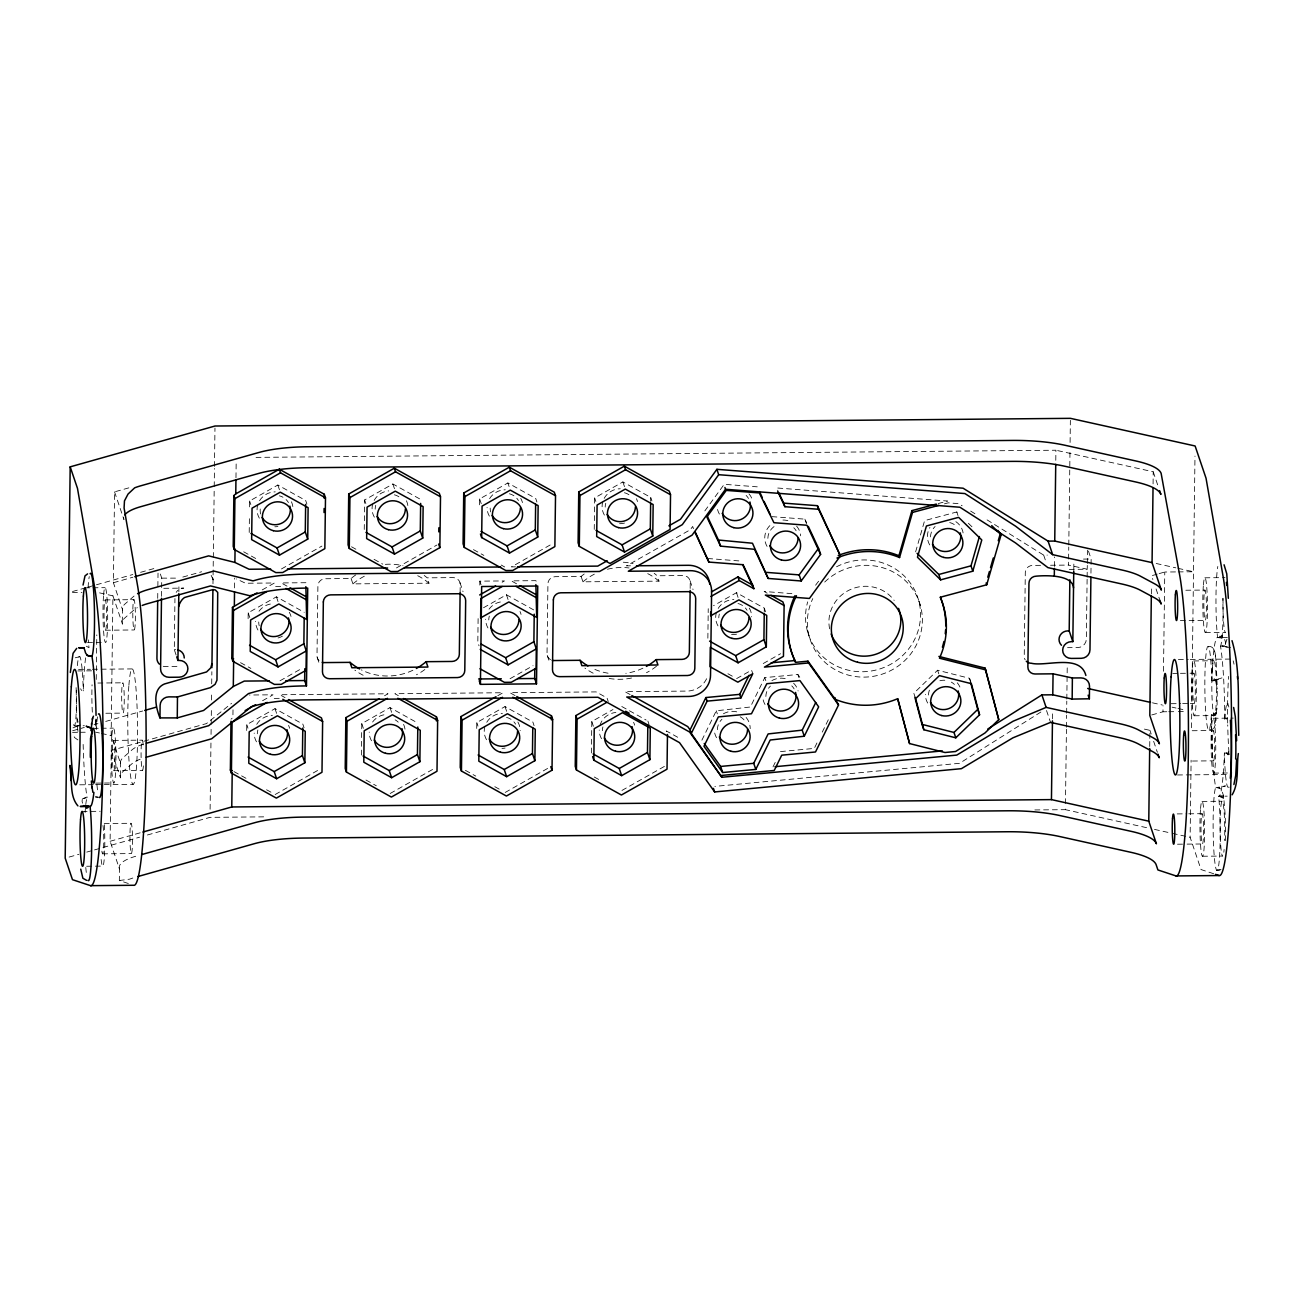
<?xml version="1.0" encoding="UTF-8"?>
<svg xmlns="http://www.w3.org/2000/svg" width="1304" height="1304" viewBox="0 0 1304 1304"><rect width="100%" height="100%" fill="white"/><g stroke="black" fill="none" stroke-linecap="round" stroke-linejoin="round"><path stroke-width="0.75" stroke-dasharray="5 3.75" d="M95.632 726.051L95.746 717.95M96.235 679.466L96.806 634.901M143.261 744.209A72.144 17.914 0.7 0 0 132.095 749.784L123.163 757.591A72.144 17.914 0.7 0 0 120.734 763.916L111.15 735.586L112.926 595.83L97.344 592.375M128.314 883.493L119.332 880.526L119.479 868.969L110.106 841.276L111.264 750.436L206.521 723.573L231.542 703.361M134.067 596.042L125.119 603.866A72.144 17.914 0.7 0 0 122.69 610.174L113.399 582.725L114.556 491.869L131.948 486.979M120.343 775.75L120.522 761.78M122.299 622.008L122.478 608.039M157.702 598.34L157.817 590.353M157.865 586.441L158.029 573.108M161.517 596.303L161.745 578.145L159.919 572.766M176.121 655.064L174.296 649.685L174.948 598.552M178.876 591.837L178.925 583.85M210.107 809.246L210.955 742.498M211.052 734.396L211.167 726.312M211.183 724.29L211.395 708.105M211.492 700.02L211.607 691.919M211.704 683.834L211.867 671.69M212.976 583.736L213.285 559.514M213.318 557.493L214.198 488.723M214.215 486.702L214.459 468.495M214.475 466.473L214.964 428.038M233.008 709.8L232.911 717.51L231.02 719.189M234.573 587.925L234.687 578.063M235.975 477.737L236.187 461.6M246.684 730.517L246.766 724.616L274.997 708.642L302.838 724.111L304.044 727.697M248.119 618.715L248.184 612.815L276.432 596.824L304.256 612.309M249.211 532.472L249.39 518.699M249.537 506.897L249.618 500.997L277.85 485.023L305.69 500.508L306.896 504.077M361.371 755.065L361.778 723.59L390.01 707.599L417.851 723.084M364.256 529.473L364.631 499.97L392.863 483.98L420.703 499.465M460.116 592.505L460.214 584.518A7.221 6.96 -18.7 0 0 453.124 577.591L427.19 577.835A57.718 55.697 -18.7 0 0 424.175 575.423M476.71 728.463L476.791 722.563L505.023 706.572L532.863 722.057L534.069 725.643M478.112 618.618L477.818 642.22L479.024 645.806M479.562 504.844L479.644 498.943L507.875 482.953L535.716 498.438L536.922 502.024M479.807 585.105L479.856 581.144L504.469 580.932L499.155 583.931M591.397 752.995L591.804 721.519L612.978 709.539M594.249 529.375L594.657 497.916L622.888 481.926L650.729 497.411L651.935 500.997M650.68 501.339L650.729 497.411M690.175 588.446L690.24 582.464A7.221 6.96 -18.7 0 0 683.149 575.537L657.216 575.765A57.718 55.697 -18.7 0 0 654.184 573.352M707.86 638.194L708.17 614.591M708.186 612.619L708.235 608.691M764.258 612.114L764.307 608.186L736.483 592.701L713.532 605.692M1052.475 718.863L1052.589 710.794M1054.431 566.474L1054.545 556.938M1055.784 460.312L1055.914 450.222L252.503 457.411M1146.575 827.665L1065.401 809.67L1065.466 805.644M1065.482 803.639L1066.428 729.262M1066.46 727.257L1066.607 715.195M1066.639 713.174L1066.786 701.112M1066.819 699.107L1067.259 664.926M1069.313 569.392L1087.243 569.229L1068.53 565.088L1068.579 561.062M1068.612 559.057L1068.758 546.995M1068.791 544.99L1069.997 450.499M1070.095 442.463L1070.372 420.344M1073.811 569.114L1073.844 563.083M1087.112 579.221L1086.346 639.123A8.655 8.362 -18.7 0 1 1077.609 647.583L1067.552 647.664M1087.129 577.216L1087.291 565.431M1087.308 563.524L1087.487 550.174M1090.959 573.157L1091.138 559.025L1087.503 548.267M1151.367 593.956L1151.465 585.855M1149.72 746.491L1149.802 740.427M1149.818 738.406L1149.932 730.338L1143.967 729.017M1153.078 483.898L1153.225 471.787L1055.914 450.222M1151.693 714.967L1162.972 711.788L1163.054 705.708M1163.494 671.267L1164.765 572.016L1176.257 571.918M1213.698 873.745L1201.033 869.556L1190.128 837.315L1191.106 760.216M1191.514 727.746L1194.986 456.123M1225.499 840.64L1225.304 816.467L1223.576 795.391A79.365 6.699 89.5 0 1 1222.141 791.153L1219.811 788.154L1215.67 787.534A79.365 6.699 89.5 0 1 1211.367 714.592A41.842 3.537 89.5 0 1 1205.809 713.63A41.842 3.537 89.5 0 1 1206.624 649.962A41.842 3.537 89.5 0 1 1211.807 680.737L1215.784 682.025L1217.317 688.985A79.365 6.699 89.5 0 0 1217.105 705.513L1214.986 725.709M1215.915 712.245L1215.67 715.358L1216.974 708.153M1216.078 720.411L1216.159 719.466M1228.449 751.691L1228.075 755L1227.634 752.424L1229.183 750.615M1226.95 639.221L1225.026 645.04L1220.511 646.246A79.365 6.699 89.5 0 1 1224.815 719.189L1227.488 719.466M83.146 744.421A79.365 6.699 89.5 0 0 87.107 797.657L83.097 798.423L81.418 801.275M1225.434 644.372L1225.532 642.53A79.365 6.699 89.5 0 0 1224.097 638.292L1217.577 637.574A79.365 6.699 89.5 0 0 1211.807 680.737M915.62 551.869L924.617 520.606L956.794 511.967L959.695 514.787M82.739 798.716L85.673 797.673M1209.167 729.8L1212.622 729.327L1214.594 726.687M1214.171 727.746L1215.377 724.714M701.894 740.183L716.287 710.794L750.387 706.996L764.78 677.607L797.885 674.494L800.216 677.77M773.011 766.882L775.505 761.78M816.94 742.97L814.299 748.398L780.493 751.593M822.253 732.131L828.464 719.466M82.266 799.352L82.087 801.373A79.365 6.699 89.5 0 0 82.559 803.182M1219.012 637.558L1219.99 636.026L1220.854 637.558L1221.049 635.7L1221.864 637.591L1221.978 635.178L1222.321 637.623M119.332 880.526L129.666 879.157A72.144 17.914 0.7 0 1 133.725 877.739M704.828 510.907L724.225 484.306L757.265 486.832M1226.249 719.172L1227.488 717.624M970.763 681.894L969.557 678.308L937.592 670.24L913.811 693.272L915.033 696.858M1223.69 795.717L1218.604 796.222A41.842 3.537 89.5 0 1 1219.11 861.944A41.842 3.537 89.5 0 1 1213.584 845.611A41.842 3.537 89.5 0 1 1215.67 787.534M75.241 657.786L79.805 656.711M1040.869 712.033L959.581 763.296L714.853 786.393M281.452 568.952L321.876 546.083M262.234 589.897L274.443 582.986L255.16 583.165M396.465 567.925L436.889 545.039M280.034 680.769L301.289 668.74M262.56 700.721L273.009 694.804L249.439 695.016M550.141 545.007L511.478 566.898L515.504 566.849M483.507 607.745L506.457 594.771L534.281 610.239M384.517 695.765L388.022 693.777L279.855 694.739L285.054 697.624M275.16 794.527L319.024 769.686M510.06 678.699L533.075 665.676M497.769 695.717L503.034 692.734L394.867 693.712L398.323 695.635M390.173 793.484L435.781 767.665M505.186 792.457L549.049 767.632M736.646 678.585L751.56 670.142L752.783 673.728M763.231 663.54L780.525 653.744M621.959 790.436L665.806 765.611M1219.811 788.154L1217.105 787.518L1225.483 785.953L1217.577 787.534M1216.599 870.241L1221.066 869.589M77.637 726.002L72.763 727.958L81.37 724.731M1213.714 680.769L1221.962 677.868L1213.242 680.721L1214.285 678.634L1215.018 681.307L1215.295 678.716L1215.784 682.025M72.486 591.527L86.097 587.697M88.053 587.142L132.812 574.526M140.587 572.326L154.214 568.479M113.399 582.725L132.845 577.232M182.804 577.069L201.615 571.771M72.649 730.745L84.32 727.453M94.051 724.714L97.947 723.606M105.722 721.422L142.69 710.99M110.106 841.276L141.011 832.571M69.112 857.07L78.892 854.316M86.732 852.099L92.6 850.452M94.556 849.898L139.561 837.201M147.385 835L209.993 817.347L267.027 816.826M1157.235 574.135L1151.595 575.732L1152.866 579.514M1159.126 573.613L1164.765 572.016M938.179 503.572L947.568 501.046L776.565 487.94L778.146 491.315M944.422 503.849L948.171 502.839L958.717 503.654L962.124 505.773M1229.232 754.119C1222.924 753.989 1229.297 750.533 1226.999 755.114L1225.825 753.027L1224.374 753.044A79.365 6.699 89.5 0 1 1218.604 796.222L1227.211 796.157M1212.801 714.576L1215.507 712.929L1214.823 715.814L1214.578 713.924L1213.812 716.124L1211.367 714.592M1218.034 870.224L1220.039 870.029M1227.374 637.444L1217.577 637.574A41.842 3.537 89.5 0 1 1217.822 566.458M987.079 519.888L1043.689 555.129L1047.308 555.096M1083.477 559.09L1091.138 559.025M630.5 565.822L626.49 565.854L690.272 529.75L692.685 526.457L693.891 530.043M1040.576 565.333L1032.589 565.414A7.221 6.96 -18.7 0 0 1025.303 572.472L1024.243 656.319A7.221 6.96 -18.7 0 0 1025.156 659.808M1050.551 565.251L1068.53 565.088M161.745 578.145L179.039 578.128M355.796 574.885A57.718 55.697 -18.7 0 0 351.102 578.503L325.169 578.748A7.221 6.96 -18.7 0 0 317.899 585.789L317.002 655.667A7.221 6.96 -18.7 0 0 319.04 660.59M584.208 573.988A57.718 55.697 -18.7 0 0 581.128 576.449L555.194 576.678A7.221 6.96 -18.7 0 0 547.924 583.736L547.028 653.614A7.221 6.96 -18.7 0 0 550.549 659.628M1178.18 571.902L1193.519 571.755L1177.805 568.283M253.22 583.181L245.511 583.247L236.497 578.927M305.902 582.709L281.273 582.937L288.265 586.816M351.102 578.503L352.928 583.882L429 583.198L427.19 577.835M581.128 576.449L582.953 581.828L659.025 581.144L657.216 575.765M84.939 587.843L90.97 587.794M92.991 587.778L105.07 587.664M1204.88 577.802L1224.994 577.623M275.649 586.572L282.495 586.507M163.799 588.3L183.717 588.12A8.655 8.362 -18.7 0 0 176.187 592.375M72.421 592.603L82.005 592.505M105.184 599.921L133.937 599.661M1185.825 590.239L1204.994 590.06M105.477 630.223L134.23 629.962M1180.364 620.59L1205.287 620.362M87.482 642.644L101.582 642.513M1205.418 632.619L1225.532 632.44A27.417 2.315 89.5 0 1 1222.956 598.226M174.296 649.685L175.747 649.685M1208.368 646.588C1214.057 645.447 1215.295 652.652 1215.589 656.792M78.55 669.392L90.449 669.294M92.437 669.278L132.095 668.919M1178.36 659.531L1188.27 659.449M1190.259 659.433L1231.905 659.058M77.832 670.941L91.916 670.827M1193.747 660.949L1213.877 660.769M97.881 683.035L122.804 682.807M1172.785 673.402L1178.523 673.337M1180.446 673.32L1188.107 673.255M1190.03 673.239L1193.861 673.206M85.624 657.819A79.365 6.699 89.5 0 0 83.244 690.859L81.793 690.875L80.62 688.789M274.231 698.39L281.061 698.325M105.852 713.255L123.098 713.109M1171.155 703.704L1180.739 703.622M1182.663 703.606L1188.417 703.557M1190.324 703.541L1194.154 703.508M1227.015 703.997L1228.466 703.981M1162.972 711.788L1166.803 711.739M1168.726 711.723L1176.387 711.658M1178.311 711.642L1185.972 711.577M74.344 725.806L84.401 725.725M1194.285 715.766L1214.415 715.586M93.22 728.317L99.251 728.268M101.272 728.251L113.334 728.137M1213.144 718.276L1233.274 718.096M72.551 732.343L78.305 732.294M80.229 732.277L87.89 732.196M113.464 740.395L142.218 740.15M1192.182 730.729L1213.274 730.533M113.758 770.697L142.511 770.436M1192.475 761.031L1213.568 760.835M95.762 783.117L113.872 782.954M1213.682 773.093L1231.807 772.946M79.691 784.812L93.562 784.682M95.551 784.666L133.22 784.34M1177.512 774.967L1227.08 774.527M1229.248 787.176L1227.814 787.192A41.842 3.537 89.5 0 1 1224.374 753.044M82.087 811.463L100.196 811.3M1202.011 801.422L1222.141 801.243M1034.854 809.947L1065.401 809.67M104.255 823.525L131.085 823.28M1177.219 813.908L1186.803 813.826M1188.726 813.81L1202.141 813.68M102.625 853.843L131.378 853.582M1177.512 844.21L1185.189 844.128M1187.096 844.112L1202.435 843.981M86.651 866.247L102.755 866.101M1202.549 856.239L1222.679 856.06A27.417 2.315 89.5 0 1 1220.088 824.764A27.417 2.315 89.5 0 1 1222.859 802.416A27.417 2.315 89.5 0 1 1224.603 840.509M771.87 516.628L804.91 519.155L806.606 522.79M707.681 558.503L741.405 561.095M791.87 593.63L764.144 591.494L767.551 593.401M1222.435 646.213L1230.829 647.648L1221.962 646.23L1224.423 645.562M1156.208 563.491L1175.849 567.843M1152.459 702.823L1162.288 704.991M1172.1 707.175L1176.029 708.039M1177.985 708.479L1185.841 710.224M1154.496 829.409L1170.324 832.914M1172.312 833.354L1190.128 837.315M95.551 732.131L99.463 732.995M101.402 733.435L111.15 735.586M1226.298 752.995L1229.525 754.087M77.914 739.938L74.409 737.461L73.171 733.533M727.942 673.744L734.902 677.624M473.466 549.62L483.865 555.39M501.176 565.023L504.648 566.947M516.547 583.784L511.298 580.867L535.928 580.655L537.134 584.225M630.125 694.559L624.893 691.642L686.882 691.087A21.646 20.88 -18.7 0 0 707.322 677.118M351.526 546.783L356.725 549.685M374.052 559.318L382.708 564.127M677.689 737.265L666.246 730.908L667.469 734.494M621.78 706.507L646.132 720.053M515.08 695.57L509.88 692.685L596.14 691.902L607.012 697.95L608.234 701.536M243.685 551.804L257.426 559.449M594.265 777.005L601.177 780.851M465.414 770.338L475.781 776.108M494.803 786.687L501.73 790.534M240.539 662.66L250.857 668.398M365.968 780.02L376.334 785.79M233.954 771.593L247.695 779.238M266.57 789.751L273.449 793.565M970.649 511.07L977.462 515.324M968.383 523.279L972.735 527.517M211.167 575.357L214.492 582.921M1220.039 796.206L1221.294 797.706L1221.766 796.157L1222.321 798.015L1222.614 796.108L1223.185 798.521L1222.956 796.076M86.325 646.197L89.014 647.697A41.842 3.537 89.5 0 1 88.313 639.873M1214.301 650.598L1214.709 651.576M1213.454 648.61L1213.894 649.653M78.077 722.106L77.213 718.879M1153.225 471.787L1158.327 486.865M1156.061 588.952L1159.908 600.28M1149.932 730.338L1151.171 734.005M1153.649 741.324L1157.365 752.294M1043.689 555.129L1045.498 560.492M1046.525 710.533L1050.535 722.383M956.794 511.967L958 515.553M918.766 600.883L920.591 606.246M937.592 670.24L938.798 673.826M804.91 519.155L806.442 523.719M807.306 630.81L809.132 636.189M797.885 674.494L798.912 677.542M764.307 608.186L765.529 611.772M736.483 592.701L738.292 598.08M764.78 677.607L765.807 680.655M690.028 580.655L693.06 589.604M716.287 710.794L717.33 713.842M622.888 481.926L624.714 487.305M594.657 497.916L595.863 501.486M647.876 721.03L649.082 724.6M591.804 721.519L593.613 726.898M507.875 482.953L509.098 486.539M547.256 655.423L549.669 662.579M479.644 498.943L481.469 504.322M506.457 594.771L508.267 600.133M479.856 581.144L481.062 584.73M505.023 706.572L506.848 711.951M460.002 582.709L463.034 591.674M476.791 722.563L477.997 726.149M392.863 483.98L394.688 489.359M364.631 499.97L365.837 503.556M390.01 707.599L391.836 712.978M361.778 723.59L363.588 728.969M277.85 485.023L279.675 490.385M317.231 657.477L319.643 664.649M249.618 500.997L250.824 504.583M276.432 596.824L278.241 602.203M248.184 612.815L250.009 618.194M274.997 708.642L276.823 714.005M246.766 724.616L247.972 728.202M114.556 491.869L123.945 519.562A72.144 17.914 0.7 0 1 123.978 516.449M112.926 595.83L122.511 624.143A72.144 17.914 0.7 0 1 124.939 617.835L133.888 610.027A72.144 17.914 0.7 0 1 137.36 607.664M111.264 750.436L120.555 777.885A72.144 17.914 0.7 0 1 122.983 771.577L131.932 763.769A72.144 17.914 0.7 0 1 143.098 758.178M212.568 577.216L213.041 579.742M969.557 678.308L970.567 682.204M1216.176 662.171L1217.317 688.985M1215.491 655.847L1216.257 662.937M1222.956 598.503A41.842 3.537 89.5 0 1 1220.511 646.246M1224.815 719.189A41.842 3.537 89.5 0 1 1228.841 707.045M1224.114 849.458A27.417 2.315 89.5 0 1 1223.804 852.245M1228.955 752.392A57.718 4.874 89.5 0 1 1227.716 724.91M1227.683 723.035A57.718 4.874 89.5 0 1 1228.629 676.401M1233.176 660.867A57.718 4.874 89.5 0 1 1234.008 664.209M96.137 719.384A79.365 6.699 89.5 0 1 96.251 729.311A41.842 3.537 89.5 0 1 97.604 716.711M86.292 872.425A41.842 3.537 89.5 0 1 85.738 866.997M85.119 812.49A41.842 3.537 89.5 0 1 85.542 806.72M85.771 804.535A41.842 3.537 89.5 0 1 87.107 797.657M77.947 731.397A41.842 3.537 89.5 0 1 76.708 714.429M76.643 712.75A41.842 3.537 89.5 0 1 76.317 687.958M77.327 665.659A41.842 3.537 89.5 0 1 83.244 690.859M88.069 587.485A41.842 3.537 89.5 0 1 89.259 576.58M97.49 789.817A41.842 3.537 89.5 0 1 96.757 782.514M76.105 687.632A27.417 2.315 89.5 0 1 75.811 718.814A27.417 2.315 89.5 0 1 73.154 722.286M92.339 712.18A27.417 2.315 89.5 0 1 92.062 684.763M95.893 719.026A27.417 2.315 89.5 0 1 95.062 724.616M104.353 824.731A27.417 2.315 89.5 0 1 104.108 860.265A27.417 2.315 89.5 0 1 101.027 858.276M102.983 825.497A15.143 1.288 89.5 0 1 103.586 847.779A15.143 1.288 89.5 0 1 101.679 849.523M119.479 868.969A72.144 17.914 0.7 0 1 136.235 856.109M143.375 765.888A15.143 1.288 89.5 0 1 141.484 765.155A15.143 1.288 89.5 0 1 141.5 742.97A15.143 1.288 89.5 0 1 143.391 747.583M836.549 566.784A57.718 55.697 -18.7 0 1 919.059 602.04A57.718 55.697 -18.7 0 1 861.699 671.756A57.718 55.697 -18.7 0 1 807.681 601.877M815.603 585.219A57.718 55.697 -18.7 0 1 820.281 579.351M749.327 608.137A18.028 17.408 -18.7 0 1 751.626 616.841M736.548 634.184A18.028 17.408 -18.7 0 1 730.305 634.233M717.982 625.871A18.028 17.408 -18.7 0 1 716.352 612.635M718.194 608.414A18.028 17.408 -18.7 0 1 733.875 599.53M487.957 627.941A18.028 17.408 -18.7 0 1 485.658 619.221M489.033 609.18A18.028 17.408 -18.7 0 1 502.284 601.682M520.003 611.527A18.028 17.408 -18.7 0 1 521.046 614.396M406.424 500.752A18.028 17.408 -18.7 0 1 407.956 506.604M374.362 517.166A18.028 17.408 -18.7 0 1 388.69 490.891M282.397 636.173A18.028 17.408 -18.7 0 1 278.029 637.966M257.931 629.995A18.028 17.408 -18.7 0 1 255.633 621.291M259.007 611.25A18.028 17.408 -18.7 0 1 273.824 603.654M289.276 612.261A18.028 17.408 -18.7 0 1 291.02 616.45M403.555 724.372A18.028 17.408 -18.7 0 1 405.104 730.224M371.51 740.786A18.028 17.408 -18.7 0 1 369.211 732.066M372.585 722.025A18.028 17.408 -18.7 0 1 387.402 714.429M601.535 738.716A18.028 17.408 -18.7 0 1 599.237 730.012M599.905 725.48A18.028 17.408 -18.7 0 1 615.863 712.457M633.581 722.318A18.028 17.408 -18.7 0 1 634.624 725.171M624.502 523.067A18.028 17.408 -18.7 0 1 616.727 523.458M604.388 515.096A18.028 17.408 -18.7 0 1 620.28 488.755M636.45 498.698A18.028 17.408 -18.7 0 1 637.477 501.551M517.867 721.992A18.028 17.408 -18.7 0 1 520.166 730.713M505.104 748.056A18.028 17.408 -18.7 0 1 501.975 748.349M486.522 739.743A18.028 17.408 -18.7 0 1 484.892 726.507M486.751 722.286A18.028 17.408 -18.7 0 1 502.415 713.402M489.375 516.139A18.028 17.408 -18.7 0 1 487.077 507.419M489.603 498.666A18.028 17.408 -18.7 0 1 505.267 489.782M520.72 498.389A18.028 17.408 -18.7 0 1 522.464 502.578M719.4 514.069A18.028 17.408 -18.7 0 1 717.151 506.881M748.985 493.841A18.028 17.408 -18.7 0 1 752.489 500.524M746.132 717.461A18.028 17.408 -18.7 0 1 750.191 728.659M716.548 737.689A18.028 17.408 -18.7 0 1 714.299 730.484M723.427 713.761A18.028 17.408 -18.7 0 1 737.086 711.902M291.411 501.779A18.028 17.408 -18.7 0 1 292.944 507.647M277.931 526.49A18.028 17.408 -18.7 0 1 274.802 526.783M259.349 518.193A18.028 17.408 -18.7 0 1 257.719 504.958M259.577 500.72A18.028 17.408 -18.7 0 1 275.242 491.852M256.497 741.813A18.028 17.408 -18.7 0 1 254.198 733.092M256.725 724.339A18.028 17.408 -18.7 0 1 272.389 715.472M288.559 725.399A18.028 17.408 -18.7 0 1 289.586 728.268M927.682 703.052A18.028 17.408 -18.7 0 1 925.384 694.331M957.266 682.823A18.028 17.408 -18.7 0 1 960.771 689.49M955.865 521.649A18.028 17.408 -18.7 0 1 963.346 535.895M929.703 544.925A18.028 17.408 -18.7 0 1 929.915 527.452M765.024 704.502A18.028 17.408 -18.7 0 1 762.775 697.314M771.903 680.59A18.028 17.408 -18.7 0 1 788.496 679.726M793.565 683.166A18.028 17.408 -18.7 0 1 798.113 690.957M796.63 526.148A18.028 17.408 -18.7 0 1 800.64 535.83M767.045 546.392A18.028 17.408 -18.7 0 1 770.175 525.267M782.938 520.035A18.028 17.408 -18.7 0 1 790.517 521.616M642.888 668.202A57.718 55.697 -18.7 0 1 625.822 673.337M608.072 673.206A57.718 55.697 -18.7 0 1 593.108 668.659M623.296 562.22A57.718 55.697 -18.7 0 1 633.043 563.621M412.863 670.272A57.718 55.697 -18.7 0 1 361.338 669.881M385.381 564.355A57.718 55.697 -18.7 0 1 403.017 565.692M824.698 582.057A57.718 55.697 -18.7 0 1 918.489 599.921A57.718 55.697 -18.7 0 1 862.889 677.118A57.718 55.697 -18.7 0 1 812.783 598.601M829.605 628.805A36.072 34.817 -18.7 0 1 850.648 589.424A36.072 34.817 -18.7 0 1 894.202 600.427M424.859 669.522A57.718 55.697 -18.7 0 1 416.449 674.771M363.148 675.244A57.718 55.697 -18.7 0 1 354.867 670.158M352.928 583.882A57.718 55.697 -18.7 0 1 364.419 576.172M417.704 575.7A57.718 55.697 -18.7 0 1 429 583.198M656.45 666.246A57.718 55.697 -18.7 0 1 646.474 672.717M631.56 678.015A57.718 55.697 -18.7 0 1 607.957 678.227M593.173 673.19A57.718 55.697 -18.7 0 1 584.893 668.088M582.953 581.828A57.718 55.697 -18.7 0 1 594.445 574.102M607.436 569.245A57.718 55.697 -18.7 0 1 629.066 567.957M647.729 573.63A57.718 55.697 -18.7 0 1 659.025 581.144M928.497 695.032A15.143 14.621 -18.7 0 1 930.616 687.664M939.874 680.753A15.143 14.621 -18.7 0 1 947.682 680.688M951.301 682.122A15.143 14.621 -18.7 0 1 954.398 684.421M930.518 536.906A15.143 14.621 -18.7 0 1 935.082 526.49M949.703 522.562A15.143 14.621 -18.7 0 1 956.419 526.294M717.363 729.669A15.143 14.621 -18.7 0 1 721.927 719.254M740.167 716.76A15.143 14.621 -18.7 0 1 745.627 722.074M765.856 696.483A15.143 14.621 -18.7 0 1 770.403 686.067M791.756 685.871A15.143 14.621 -18.7 0 1 794.12 688.903M767.86 538.356A15.143 14.621 -18.7 0 1 775.57 525.593M793.777 527.761A15.143 14.621 -18.7 0 1 796.125 530.777M746.132 495.438A15.143 14.621 -18.7 0 1 748.48 498.454M602.35 730.696A15.143 14.621 -18.7 0 1 602.921 726.898M605.203 507.077A15.143 14.621 -18.7 0 1 605.773 503.279M624.388 492.733A15.143 14.621 -18.7 0 1 631.12 496.465M490.663 511.901A15.143 14.621 -18.7 0 1 490.19 508.104M509.375 493.76A15.143 14.621 -18.7 0 1 518.454 500.524M506.522 717.379A15.143 14.621 -18.7 0 1 515.602 724.144M395.128 719.841A15.143 14.621 -18.7 0 1 398.225 722.155M257.312 733.793A15.143 14.621 -18.7 0 1 257.882 729.979M260.637 513.972A15.143 14.621 -18.7 0 1 260.735 506.376M279.349 495.83A15.143 14.621 -18.7 0 1 282.984 497.264M286.081 499.562A15.143 14.621 -18.7 0 1 288.428 502.578M375.177 509.147A15.143 14.621 -18.7 0 1 375.748 505.333M394.362 494.803A15.143 14.621 -18.7 0 1 401.094 498.536M718.797 617.851A15.143 14.621 -18.7 0 1 719.352 614.054M737.982 603.507A15.143 14.621 -18.7 0 1 747.062 610.272M163.228 666.279A8.655 8.362 -18.7 0 0 165.461 666.54L175.518 666.442A8.655 8.362 -18.7 0 0 179.854 665.284M488.772 619.922A15.143 14.621 -18.7 0 1 489.326 616.107M259.219 625.773A15.143 14.621 -18.7 0 1 258.746 621.975M1212.312 669.001A27.417 2.315 89.5 0 0 1213.796 714.722A27.417 2.315 89.5 0 0 1216.306 680.786A27.417 2.315 89.5 0 0 1212.312 669.001M1203.315 586.034A27.417 2.315 89.5 0 0 1204.798 631.772A27.417 2.315 89.5 0 0 1207.308 597.835A27.417 2.315 89.5 0 0 1203.315 586.034M1204.13 594.624A15.143 1.288 89.5 0 0 1204.961 619.889A15.143 1.288 89.5 0 0 1206.33 601.128A15.143 1.288 89.5 0 0 1204.13 594.624M1211.595 726.507A27.417 2.315 89.5 0 0 1213.079 772.245A27.417 2.315 89.5 0 0 1215.589 738.308A27.417 2.315 89.5 0 0 1211.595 726.507M1212.41 735.097A15.143 1.288 89.5 0 0 1213.225 760.362A15.143 1.288 89.5 0 0 1214.611 741.617A15.143 1.288 89.5 0 0 1212.41 735.097M1200.462 809.654A27.417 2.315 89.5 0 0 1201.946 855.391A27.417 2.315 89.5 0 0 1204.456 821.455A27.417 2.315 89.5 0 0 1200.462 809.654M1201.277 818.227A15.143 1.288 89.5 0 0 1202.092 843.509A15.143 1.288 89.5 0 0 1203.478 824.747A15.143 1.288 89.5 0 0 1201.277 818.227M1192.182 669.18A27.417 2.315 89.5 0 0 1193.665 714.902A27.417 2.315 89.5 0 0 1196.176 680.981A27.417 2.315 89.5 0 0 1192.182 669.18M1192.997 677.754A15.143 1.288 89.5 0 0 1193.828 703.035A15.143 1.288 89.5 0 0 1195.214 684.274A15.143 1.288 89.5 0 0 1192.997 677.754M121.94 687.355A15.143 1.288 89.5 0 0 122.772 712.636A15.143 1.288 89.5 0 0 124.157 693.875A15.143 1.288 89.5 0 0 121.94 687.355M128.819 686.263A57.718 4.874 89.5 0 0 131.948 782.53A57.718 4.874 89.5 0 0 137.213 711.087A57.718 4.874 89.5 0 0 128.819 686.263M111.785 736.369A27.417 2.315 89.5 0 0 113.269 782.107A27.417 2.315 89.5 0 0 115.779 748.17A27.417 2.315 89.5 0 0 111.785 736.369M112.6 744.959A15.143 1.288 89.5 0 0 113.415 770.224A15.143 1.288 89.5 0 0 114.801 751.463A15.143 1.288 89.5 0 0 112.6 744.959M103.505 595.895A27.417 2.315 89.5 0 0 104.988 641.633A27.417 2.315 89.5 0 0 107.498 607.697A27.417 2.315 89.5 0 0 103.505 595.895M104.32 604.486A15.143 1.288 89.5 0 0 105.151 629.75A15.143 1.288 89.5 0 0 106.537 610.989A15.143 1.288 89.5 0 0 104.32 604.486M130.221 827.844A15.143 1.288 89.5 0 0 131.052 853.109A15.143 1.288 89.5 0 0 132.421 834.348A15.143 1.288 89.5 0 0 130.221 827.844M133.073 604.225A15.143 1.288 89.5 0 0 133.905 629.49A15.143 1.288 89.5 0 0 135.29 610.745A15.143 1.288 89.5 0 0 133.073 604.225"/><path stroke-width="1.5" d="M1238.767 735.391C1237.512 704.046 1240.935 670.941 1232.003 640.655M70.188 466.848L65.2 858.179L72.47 879.678L90.563 885.66L133.693 885.269A158.713 13.415 89.5 0 0 145.999 766.035A158.713 13.415 89.5 0 0 137.523 585.414L124.092 508.022L124.467 500.899L128.036 494.069L134.671 487.826A72.144 17.914 0.7 0 1 140.979 485.74L259.056 452.439A72.144 17.914 0.7 0 1 308.103 446.734L1012.181 440.426A72.144 17.914 0.7 0 1 1064.781 445.218L1135.817 460.964A72.144 17.914 0.7 0 1 1161.147 473.433L1179.827 576.058A158.713 13.415 89.5 0 1 1188.303 756.695A158.713 13.415 89.5 0 1 1175.996 875.929L1219.126 875.538A158.713 13.415 89.5 0 0 1231.432 756.304A158.713 13.415 89.5 0 0 1222.956 575.683L1206.037 478.226L1195.116 445.984L1070.405 418.339L214.997 426.017L70.188 466.848L77.474 488.348L94.393 585.789A158.713 13.415 89.5 0 1 102.869 766.426A158.713 13.415 89.5 0 1 90.563 885.66M269.341 680.867L244.272 681.079L233.302 686.474L203.587 710.468L177.262 717.901L159.952 717.901C155.958 708.072 151.46 689.343 164.483 683.964L206.57 671.951L210.808 667.795L211.965 663.606M157.686 600.329L156.936 658.227A8.655 8.362 -18.7 0 0 159.398 664.143M159.952 717.901L160.115 705.317A8.655 8.362 -18.7 0 1 168.852 696.858L177.523 696.939L210.433 687.648L215.111 684.29L216.969 680.199L217.719 592.423L215.323 589.962L212.976 589.587L186.668 596.873C181.941 596.906 178.355 606.067 178.713 606.653M161.484 598.324L160.588 668.985A8.655 8.362 -18.7 0 0 169.096 677.298L179.17 677.2A8.655 8.362 -18.7 0 0 187.89 668.74A8.655 8.362 -18.7 0 0 179.381 660.427L177.947 660.443L176.725 656.857M177.262 717.901L177.474 696.776M177.947 660.443L178.795 593.63M211.916 667.648L212.911 589.734M288.51 699.563L321.42 717.868L322.626 721.454L321.99 772.278L276.366 798.113L231.411 773.093L230.368 770.028L230.987 721.226M304.191 618.21L303.865 643.785L306.277 650.941L306.032 670.305L281.24 684.356L274.41 684.404L232.845 661.291L231.802 658.21L232.454 607.371L257.002 592.864M233.872 495.569L233.22 546.409L234.264 549.473L275.829 572.603L282.675 572.537L324.843 548.658L325.495 497.835L324.272 494.249L279.317 469.228L235.763 493.89L233.872 495.569L234.916 498.633L234.264 549.473M231.411 773.093L232.063 722.253L267.206 702.367M232.845 661.291L233.481 610.451L232.454 607.371M142.935 832.017L231.77 806.964L232.21 772.669M233.302 686.474L233.644 660.802M234.345 605.692L234.524 591.869M270.694 569.049L249.08 569.245L234.899 562.432L235.062 548.951M235.763 493.89L235.942 479.758M304.859 762.758L305.25 731.283L277.426 715.798L249.194 731.788L248.787 763.264L276.627 778.732L304.859 762.758L302.43 755.587L302.789 728.056M307.711 539.139L308.119 507.663L280.278 492.178L252.047 508.169L251.639 539.644L279.48 555.129L307.711 539.139L305.283 531.967L305.641 504.436M146.439 743.247L208.738 725.676L248.493 693.581L255.356 691.642A72.144 17.914 0.7 0 1 304.402 685.937L306.473 685.92L304.647 680.541L304.794 668.707M306.277 650.941L278.045 666.931L250.221 651.446L250.612 619.971L278.844 603.996L306.685 619.481L305.853 586.653M306.473 685.92L307.711 588.088L305.658 588.104A72.144 17.914 0.7 0 0 256.595 593.809L249.749 595.749L210.514 585.92L148.232 603.475A72.144 17.914 0.7 0 0 142.169 605.463M324.044 512.553L324.093 508.478M324.223 498.307L324.272 494.249M379.236 698.748L345.853 717.64L345.218 768.48L346.424 772.066L391.379 797.07L437.003 771.251L437.639 720.411L436.432 716.825L403.523 698.52M348.722 494.02L348.07 544.86L349.276 548.446L390.841 571.576L397.687 571.511L439.856 547.631L440.507 496.791L439.285 493.222L394.33 468.201L348.722 494.02L349.928 497.606L349.276 548.446M346.424 772.066L347.076 721.226L345.853 717.64M419.872 761.715L420.263 730.256L392.439 714.771L364.207 730.762L363.8 762.221L391.64 777.706L419.872 761.715L417.443 754.56L417.802 727.013M422.724 538.112L423.132 506.637L395.291 491.152L367.06 507.142L366.652 538.601L394.493 554.086L422.724 538.112L420.296 530.94L420.654 503.409M436.384 720.9L436.432 716.825M438.796 531.853L438.845 527.778M460.116 592.505L459.334 654.396A7.221 6.96 -18.7 0 1 452.048 661.454L426.115 661.682A57.718 55.697 -18.7 0 1 416.367 668.463M496.009 696.711L460.866 716.613L460.231 767.453L461.437 771.039L506.392 796.043L552.016 770.224L552.651 719.384L551.445 715.798L516.808 696.532M463.735 492.993L463.083 543.833L464.289 547.419L505.854 570.533L512.7 570.484L554.868 546.604L555.52 495.764L554.298 492.178L509.342 467.174L463.735 492.993L464.941 496.579L464.289 547.419M461.437 771.039L462.089 720.199L460.866 716.613M481.665 537.574L482.072 506.115L510.304 490.125L538.144 505.61L537.737 537.069L509.505 553.059L481.665 537.574L480.459 533.988M480.426 684.356L481.665 586.523L537.737 586.018L536.498 683.85L480.426 684.356L479.204 680.769M534.884 760.688L535.276 729.229L507.452 713.744L479.22 729.718L478.812 761.194L506.653 776.679L534.884 760.688L532.456 753.533L532.782 727.958M479.986 668.756L504.436 682.351L511.266 682.285L536.058 668.251L536.303 648.887L533.89 641.715L534.232 614.184M537.737 537.069L535.308 529.913L535.634 504.338M536.498 683.85L534.673 678.487L534.803 668.61M502.138 586.523L480.883 598.552L480.638 617.917L508.87 601.926L536.71 617.411L535.862 584.599M551.396 719.873L551.445 715.798M603.556 699.922L575.879 715.586L575.243 766.41L576.449 769.996L621.405 795.016L667.029 769.181L667.469 734.494M578.748 491.967L578.096 542.806L579.302 546.376L609.995 563.458L670.077 529.44L670.533 494.738L669.311 491.152L624.355 466.147L578.748 491.967L579.954 495.553L579.302 546.376M576.449 769.996L577.101 719.172L575.879 715.586M593.825 760.167L594.233 728.692L622.464 712.701L650.288 728.186L649.897 759.661L621.666 775.652L593.825 760.167L592.619 756.581M649.897 759.661L647.469 752.489L647.827 724.959M652.75 536.042L653.157 504.566L625.317 489.082L597.085 505.072L596.678 536.547L624.518 552.032L652.75 536.042L650.321 528.87L650.647 503.311M690.142 590.435L689.36 652.342A7.221 6.96 -18.7 0 1 682.073 659.384L656.14 659.628A57.718 55.697 -18.7 0 1 646.393 666.409M710.713 611.983L710.664 615.847L738.895 599.873L766.736 615.358L766.328 646.817L738.097 662.807L710.272 647.322L710.012 666.686L737.852 682.171L752.783 673.728L740.916 697.933L707.127 701.128L691.299 733.451L721.846 777.265L956.761 755.097L1013.126 721.21L1046.118 707.387L1119.891 723.736A72.144 17.914 0.7 0 1 1138.571 729.979L1152.736 737.591A72.144 17.914 0.7 0 1 1159.403 743.818L1149.818 715.488L1151.334 595.993M766.328 646.817L763.916 639.661L764.242 614.086M770.974 595.292L782.905 601.926L784.111 605.512L783.459 656.352L764.437 667.11L808.578 662.954L838.537 704.975L815.505 751.984L781.715 755.179L774.217 770.468L721.242 775.472M142.054 854.479L254.329 822.808A72.144 17.914 0.7 0 1 303.376 817.103L1007.454 810.795A72.144 17.914 0.7 0 1 1060.054 815.587L1131.09 831.333A72.144 17.914 0.7 0 1 1156.42 843.802L1148.775 821.178L1051.448 799.613L1052.458 720.884M1072.165 699.091L1089.362 698.781L1089.525 686.197A8.655 8.362 -18.7 0 0 1081 677.901L1072.377 677.966L1072.165 699.091L1052.784 694.804L1053.061 673.826L1034.985 673.989A7.221 6.96 -18.7 0 1 1027.878 667.077L1028.954 583.214A7.221 6.96 -18.7 0 1 1036.224 576.156C1046.916 575.194 1072.719 574.917 1073.534 587.843M1054.3 575.993L1054.398 568.381M137.539 593.695A72.144 17.914 0.7 0 1 148.411 589.506L213.807 571.054L253.025 580.883L256.774 579.824A72.144 17.914 0.7 0 1 305.821 574.135L599.563 571.494L682.285 524.664L718.7 474.705L964.911 493.564L1015.62 526.213L1052.67 554.656L1121.864 569.995A72.144 17.914 0.7 0 1 1140.527 576.238L1154.692 583.85A72.144 17.914 0.7 0 1 1161.359 590.076L1152.068 562.627L1054.74 541.062L1055.735 464.354M1090.91 577.183L1089.981 649.865A8.655 8.362 -18.7 0 1 1081.244 658.324L1071.187 658.422A8.655 8.362 -18.7 0 1 1062.662 650.109A8.655 8.362 -18.7 0 1 1071.399 641.649L1072.833 641.633L1069.198 630.891L1069.851 579.742M1072.833 641.633L1073.746 570.924M1148.775 821.178L1149.688 748.512M1152.068 562.627L1153.029 487.924M1236.616 759.336L1235.736 775.391L1233.91 784.552M1238.327 753.565C1236.322 767.045 1239.338 782.612 1232.15 794.804M90.905 730.615L92.633 718.194M83.049 585.056L85.004 575.895L87.58 573.874M91.459 724.437L91.541 723.492M70.334 672.473L73.073 653.288L76.708 648.349M836.956 558.047A79.365 76.577 -18.7 0 1 899.548 557.541L898.929 555.748L911.92 510.63L936.305 504.077M899.548 557.541L912.523 512.423L911.92 510.63M972.8 571.201L981.798 539.954L958.603 517.346L926.427 525.985L917.445 557.232L940.624 579.856L972.8 571.201L970.991 565.838L979.418 536.531M987.764 577.216L989.426 571.445M990.535 567.599L993.306 557.982M998.277 540.671L999.94 534.901M897.641 698.83L909.573 743.573L944.992 752.506L955.555 751.511L984.993 732.962L998.75 719.629L985.628 669.865L939.483 658.21A79.365 76.577 -18.7 0 0 940.265 597.248L986.721 584.779L1001.097 534.77L997.804 530.353M92.242 719.189L93.448 716.173M691.299 733.451L690.077 729.865L705.904 697.542L739.71 694.364L749.018 675.325M755.798 769.409L770.191 740.02L804.275 736.222L818.667 706.849L799.939 680.59L766.833 683.703L751.463 713.761L718.357 716.89L703.964 746.263L722.677 772.522L755.798 769.409L753.728 763.313L768.121 733.924L802.204 730.142L815.75 702.481M92.242 730.81L90.514 738.39A79.365 6.699 89.5 0 1 90.302 754.918L90.367 757.396M90.514 656.385L87.221 655.39L91.948 656.368A79.365 6.699 89.5 0 1 96.056 715.423M1054.74 541.062L1048.09 541.127L963.086 488.201L716.89 469.326L680.476 519.285L668.87 525.854M724.926 487.484L725.529 489.277L692.098 535.129L628.316 571.233L690.305 570.679A21.646 20.88 -18.7 0 1 711.609 591.446L710.533 675.309A21.646 20.88 -18.7 0 1 688.708 696.466L626.719 697.021L689.588 732L721.846 777.265M801.21 580.981L820.607 554.379L806.964 525.251L773.924 522.708L759.319 492.928L726.279 490.402L706.882 517.003L720.541 546.131L754.527 549.31L768.186 578.454L801.21 580.981L799.156 574.885L818.553 548.283L808.317 526.441M778.928 493.01L783.671 503.116L817.396 505.691L840.428 555.895L809.409 598.454L765.366 595.08L784.111 605.512M914.837 697.167L922.009 724.372L953.974 732.441L977.739 709.409L970.567 682.204M955.799 737.819L979.565 714.788L971.366 683.687L939.402 675.619L915.636 698.651L923.835 729.751L955.799 737.819L953.974 732.441M84.108 647.974L84.043 648.528A79.365 6.699 89.5 0 1 85.477 652.766L87.221 655.39M987.764 729.034L1041.896 694.902L1052.784 694.804M234.916 498.633L280.523 472.814L325.495 497.835M349.928 497.606L395.536 471.787L440.507 496.791M250.955 533.434L277.051 547.957L305.283 531.967M233.481 610.451L266.864 591.543M464.941 496.579L510.549 470.76L555.52 495.764M365.968 532.407L392.064 546.93L420.296 530.94M249.537 645.252L275.617 659.759L303.865 643.785M579.954 495.553L625.561 469.717L670.533 494.738M480.98 531.38L507.077 545.887L535.308 529.913M245.119 710.598L255.584 704.665M479.676 594.966L495.618 585.936M595.993 530.353L622.089 544.86L650.321 528.87M607.208 560.769L597.737 566.115L517.509 566.832M347.076 721.226L387.484 698.341M248.102 757.053L274.199 771.577L302.43 755.587M481.29 644.16L505.642 657.705L533.89 641.715M480.247 649.392L508.071 664.877L536.303 648.887M462.089 720.199L502.496 697.314M363.115 756.027L389.211 770.55L417.443 754.56M711.462 591.902L737.934 576.922L752.652 585.105L753.859 588.691L739.156 580.508L737.934 576.922M710.908 596.482L739.156 580.508M577.101 719.172L606.507 702.514M478.128 755L504.224 769.507L532.456 753.533M709.572 641.128L735.668 655.635L763.916 639.661M593.141 753.957L619.237 768.48L647.469 752.489M134.785 576.694L208.656 555.863L234.899 562.432M144.646 710.436L156.317 707.143M146.26 757.216L211.655 738.781L251.427 706.67L255.177 705.611A72.144 17.914 0.7 0 1 304.223 699.906L597.966 697.281L679.514 742.644L714.657 791.952L961.39 768.675L1012.915 737.836L1050.535 722.383L1119.712 737.705A72.144 17.914 0.7 0 1 1138.392 743.965L1152.557 751.56A72.144 17.914 0.7 0 1 1159.223 757.787L1157.985 754.136M137.914 876.532L254.068 843.769A72.144 17.914 0.7 0 1 303.115 838.064L1007.177 831.756A72.144 17.914 0.7 0 1 1059.777 836.549L1130.812 852.294A72.144 17.914 0.7 0 1 1156.159 864.764L1157.903 869.947L1175.996 875.929M912.523 512.423L938.798 505.365M917.071 553.271L938.815 574.477L970.991 565.838M771.169 662.791L794.984 660.541L795.587 662.334L807.975 661.161L835.147 699.286A79.365 76.577 -18.7 0 0 897.739 698.667L909.573 743.573M704.241 743.459L720.623 766.442L753.728 763.313M775.016 766.703L942.368 750.908M83.521 805.611L86.749 806.345L87.629 807.877L88.607 806.345L80.245 806.459L90.041 806.328A79.365 6.699 89.5 0 0 93.904 792.408M287.467 568.903L387.63 568.006M404.484 567.859L500.638 566.995M636.499 565.773L688.496 565.3A21.646 20.88 -18.7 0 1 709.735 584.257M1069.198 630.891L1067.764 630.891A8.655 8.362 -18.7 0 0 1061.472 645.268M359.611 668.968A57.718 55.697 -18.7 0 1 350.042 662.367L324.093 662.595A7.221 6.96 -18.7 0 1 322.235 662.383M587.941 665.953A57.718 55.697 -18.7 0 1 580.068 660.297L554.118 660.541A7.221 6.96 -18.7 0 1 552.26 660.313M285.706 680.721L304.647 680.541M478.601 678.976L501.323 678.781M517.639 678.634L534.673 678.487M231.77 806.964L1051.448 799.613M84.026 647.729L78.68 647.746L83.733 647.729M88.118 806.345L86.749 806.345L86.569 808.203L85.901 806.312M97.816 797.331L95.746 796.858M725.529 489.277L959.94 507.24L1015.409 542.839L1047.911 567.615L1121.684 583.964A72.144 17.914 0.7 0 1 1140.348 590.223L1154.513 597.819A72.144 17.914 0.7 0 1 1161.179 604.045L1159.908 600.28M777.771 491.526L784.878 506.702L818.602 509.277L840.428 555.895M707.387 516.368L718.471 540.035L752.473 543.23L768.186 578.454M694.722 531.82L708.903 562.089L742.612 564.681L753.859 588.691M766.116 572.358L799.156 574.885M86.602 880.363L82.869 878.244L80.75 869.165M1053.061 673.826L1072.377 677.966M1087.683 688.463L1150.503 702.383M938.88 656.434L985.025 668.072L985.628 669.865M1215.507 874.348L1219.126 875.538M231.802 658.21L233.66 658.83M230.368 770.028L232.242 770.648M91.361 728.088L86.162 726.246L92.698 728.74M520.035 585.724L535.748 594.461M516.009 586.392L536.955 598.047M631.869 695.537L687.762 726.621L690.077 729.865M625.659 711.234L629.131 713.174M512.831 697.232L552.651 719.384M290.01 587.794L305.723 596.531M285.983 588.463L306.929 600.117M397.818 698.259L437.639 720.411M282.805 699.286L322.626 721.454M77.914 805.888C68.639 795.163 72.845 778.276 70.041 765.35L71.198 780.77M991.708 525.61L1001.097 534.77M1224.065 564.779L1226.771 573.841L1228.335 598.308M759.824 492.293L762.367 497.753M764.079 501.404L770.045 514.151M743.019 564.518L752.652 585.105M695.179 531.804L708.903 562.089M1159.615 490.63L1160.886 494.412A72.144 17.914 0.7 0 0 1135.539 481.926L1064.504 466.18A72.144 17.914 0.7 0 0 1011.904 461.388L307.842 467.712A72.144 17.914 0.7 0 0 258.795 473.401L140.702 506.702A72.144 17.914 0.7 0 0 124.809 514.901M1048.09 541.127L1052.67 554.656M1088.139 695.195L1089.362 698.781M1041.896 694.902L1046.118 707.387M986.101 582.986L986.721 584.779M998.75 719.629L985.025 668.072M938.815 574.477L940.624 579.856M977.739 709.409L979.565 714.788M922.009 724.372L923.835 729.751M817.396 505.691L818.602 509.277M818.553 548.283L820.607 554.379M783.671 503.116L784.878 506.702M838.537 704.975L834.544 697.493L835.147 699.286M807.975 661.161L808.578 662.954M716.89 469.326L718.7 474.705M802.204 730.142L804.275 736.222M718.471 540.035L720.541 546.131M735.668 655.635L738.097 662.807M739.71 694.364L740.916 697.933M705.904 697.542L707.127 701.128M624.355 466.147L625.561 469.717M720.623 766.442L722.677 772.522M713.435 788.366L714.657 791.952M622.089 544.86L624.518 552.032M656.14 659.628L657.949 664.991L581.877 665.676L580.068 660.297M619.237 768.48L621.666 775.652M509.342 467.174L510.549 470.76M507.077 545.887L509.505 553.059M550.793 766.638L552.016 770.224M505.642 657.705L508.071 664.877M438.633 544.045L439.856 547.631M504.224 769.507L506.653 776.679M394.33 468.201L395.536 471.787M392.064 546.93L394.493 554.086M426.115 661.682L427.924 667.061L351.852 667.746L350.042 662.367M389.211 770.55L391.64 777.706M279.317 469.228L280.523 472.814M277.051 547.957L279.48 555.129M275.617 659.759L278.045 666.931M274.199 771.577L276.627 778.732M1233.633 707.469L1235.279 716.385L1236.648 740.688M92.03 787.127L92.91 792.327M91.361 780.966L92.128 788.056M1237.414 676.271L1237.577 678.553M1085.873 675.456C1080.185 653.548 1045.971 666.882 1031.334 663.247A7.221 6.96 -18.7 0 1 1026.281 661.242M1230.373 720.15A41.842 3.537 89.5 0 1 1230.291 778.243M1226.379 582.399A27.417 2.315 89.5 0 1 1226.722 585.447M1235.573 734.739A27.417 2.315 89.5 0 1 1235.687 758.961M90.106 573.744A41.842 3.537 89.5 0 1 94.393 608.609A41.842 3.537 89.5 0 1 91.948 656.368M90.041 806.328A41.842 3.537 89.5 0 1 91.508 855.179A41.842 3.537 89.5 0 1 88.036 880.347M98.452 714.103A41.842 3.537 89.5 0 1 102.771 755.375A41.842 3.537 89.5 0 1 99.251 797.314M898.57 608.397A36.072 34.817 -18.7 0 1 877.315 653.728A36.072 34.817 -18.7 0 1 831.137 634.037M795.587 662.334A79.365 76.577 -18.7 0 1 796.451 595.716M958.228 690.957A15.143 14.621 -18.7 0 1 930.437 702.351M960.249 532.847A15.143 14.621 -18.7 0 1 932.441 544.224M940.396 597.248A79.365 76.577 -18.7 0 1 945.742 625.887M945.596 629.799A79.365 76.577 -18.7 0 1 945.237 633.711M943.917 641.47A79.365 76.577 -18.7 0 1 942.384 647.175M794.984 660.541A79.365 76.577 -18.7 0 1 794.984 595.667M838.195 555.488A79.365 76.577 -18.7 0 1 898.929 555.748M747.567 729.392A15.143 14.621 -18.7 0 1 719.303 736.988M795.57 692.424A15.143 14.621 -18.7 0 1 767.779 703.801M798.064 538.096A15.143 14.621 -18.7 0 1 769.8 545.675M749.947 501.975A15.143 14.621 -18.7 0 1 722.155 513.368M632.081 726.638A15.143 14.621 -18.7 0 1 604.29 738.015M635.407 506.8A15.143 14.621 -18.7 0 1 607.142 514.395M520.394 507.843A15.143 14.621 -18.7 0 1 492.13 515.422M517.541 731.462A15.143 14.621 -18.7 0 1 489.277 739.042M402.056 728.692A15.143 14.621 -18.7 0 1 374.264 740.085M287.043 729.718A15.143 14.621 -18.7 0 1 259.252 741.112M289.895 506.115A15.143 14.621 -18.7 0 1 262.104 517.492M405.381 508.87A15.143 14.621 -18.7 0 1 377.117 516.466M748.985 617.591A15.143 14.621 -18.7 0 1 720.721 625.17M177.963 649.946A8.655 8.362 -18.7 0 1 184.255 657.982M518.959 619.644A15.143 14.621 -18.7 0 1 490.695 627.24M288.477 617.917A15.143 14.621 -18.7 0 1 260.67 629.294M323.343 601.926L322.463 671.804A7.221 6.96 -18.7 0 0 329.553 678.732L457.508 677.575A7.221 6.96 -18.7 0 0 464.794 670.517L465.675 600.639A7.221 6.96 -18.7 0 0 458.584 593.727L330.629 594.868A7.221 6.96 -18.7 0 0 323.343 601.926M553.369 599.856L552.488 669.734A7.221 6.96 -18.7 0 0 559.579 676.662L687.534 675.521A7.221 6.96 -18.7 0 0 694.82 668.463L695.7 598.585A7.221 6.96 -18.7 0 0 688.61 591.657L560.655 592.798A7.221 6.96 -18.7 0 0 553.369 599.856M1164.244 678.015A15.143 1.288 89.5 0 0 1165.075 703.28A15.143 1.288 89.5 0 0 1166.461 684.535A15.143 1.288 89.5 0 0 1164.244 678.015M1171.122 676.906A57.718 4.874 89.5 0 0 1174.252 773.191A57.718 4.874 89.5 0 0 1179.517 701.748A57.718 4.874 89.5 0 0 1171.122 676.906M1172.524 818.488A15.143 1.288 89.5 0 0 1173.339 843.769A15.143 1.288 89.5 0 0 1174.725 825.008A15.143 1.288 89.5 0 0 1172.524 818.488M1183.657 735.358A15.143 1.288 89.5 0 0 1184.472 760.623A15.143 1.288 89.5 0 0 1185.858 741.862A15.143 1.288 89.5 0 0 1183.657 735.358M1175.377 594.868A15.143 1.288 89.5 0 0 1176.208 620.15A15.143 1.288 89.5 0 0 1177.577 601.388A15.143 1.288 89.5 0 0 1175.377 594.868M71.312 686.768A57.718 4.874 89.5 0 0 74.442 783.052A57.718 4.874 89.5 0 0 79.707 711.609A57.718 4.874 89.5 0 0 71.312 686.768M80.522 819.694A27.417 2.315 89.5 0 0 82.005 865.432A27.417 2.315 89.5 0 0 84.516 831.496A27.417 2.315 89.5 0 0 80.522 819.694M91.655 736.564A27.417 2.315 89.5 0 0 93.138 782.286A27.417 2.315 89.5 0 0 95.648 748.349A27.417 2.315 89.5 0 0 91.655 736.564M83.374 596.075A27.417 2.315 89.5 0 0 84.874 641.812A27.417 2.315 89.5 0 0 87.368 607.876A27.417 2.315 89.5 0 0 83.374 596.075M857.543 662.22A36.072 34.817 -18.7 0 0 902.124 619.025A36.072 34.817 -18.7 0 0 842.188 603.899A36.072 34.817 -18.7 0 0 857.543 662.22M941.7 715.554A15.143 14.621 -18.7 0 0 960.412 697.412A15.143 14.621 -18.7 0 0 935.245 691.055A15.143 14.621 -18.7 0 0 941.7 715.554M943.705 557.427A15.143 14.621 -18.7 0 0 962.433 539.285A15.143 14.621 -18.7 0 0 937.25 532.945A15.143 14.621 -18.7 0 0 943.705 557.427M730.925 751.267A15.143 14.621 -18.7 0 0 749.637 733.125A15.143 14.621 -18.7 0 0 724.47 726.768A15.143 14.621 -18.7 0 0 730.925 751.267M779.401 718.08A15.143 14.621 -18.7 0 0 798.129 699.938A15.143 14.621 -18.7 0 0 772.946 693.598A15.143 14.621 -18.7 0 0 779.401 718.08M781.422 559.97A15.143 14.621 -18.7 0 0 800.134 541.828A15.143 14.621 -18.7 0 0 774.967 535.471A15.143 14.621 -18.7 0 0 781.422 559.97M733.777 527.647A15.143 14.621 -18.7 0 0 752.489 509.505A15.143 14.621 -18.7 0 0 727.322 503.148A15.143 14.621 -18.7 0 0 733.777 527.647M615.553 751.218A15.143 14.621 -18.7 0 0 634.266 733.076A15.143 14.621 -18.7 0 0 609.098 726.736A15.143 14.621 -18.7 0 0 615.553 751.218M618.406 527.598A15.143 14.621 -18.7 0 0 637.118 509.457A15.143 14.621 -18.7 0 0 611.951 503.116A15.143 14.621 -18.7 0 0 618.406 527.598M503.393 528.642A15.143 14.621 -18.7 0 0 522.105 510.5A15.143 14.621 -18.7 0 0 496.938 504.143A15.143 14.621 -18.7 0 0 503.393 528.642M500.54 752.245A15.143 14.621 -18.7 0 0 519.253 734.119A15.143 14.621 -18.7 0 0 494.086 727.762A15.143 14.621 -18.7 0 0 500.54 752.245M385.528 753.288A15.143 14.621 -18.7 0 0 404.24 735.146A15.143 14.621 -18.7 0 0 379.073 728.789A15.143 14.621 -18.7 0 0 385.528 753.288M270.515 754.315A15.143 14.621 -18.7 0 0 289.227 736.173A15.143 14.621 -18.7 0 0 264.06 729.816A15.143 14.621 -18.7 0 0 270.515 754.315M273.367 530.695A15.143 14.621 -18.7 0 0 292.08 512.553A15.143 14.621 -18.7 0 0 266.912 506.213A15.143 14.621 -18.7 0 0 273.367 530.695M388.38 529.668A15.143 14.621 -18.7 0 0 407.092 511.527A15.143 14.621 -18.7 0 0 381.925 505.17A15.143 14.621 -18.7 0 0 388.38 529.668M731.984 638.373A15.143 14.621 -18.7 0 0 750.697 620.248A15.143 14.621 -18.7 0 0 725.529 613.891A15.143 14.621 -18.7 0 0 731.984 638.373M501.958 640.443A15.143 14.621 -18.7 0 0 520.671 622.301A15.143 14.621 -18.7 0 0 495.504 615.944A15.143 14.621 -18.7 0 0 501.958 640.443M271.933 642.497A15.143 14.621 -18.7 0 0 290.662 624.371A15.143 14.621 -18.7 0 0 265.478 618.014A15.143 14.621 -18.7 0 0 271.933 642.497"/></g></svg>
